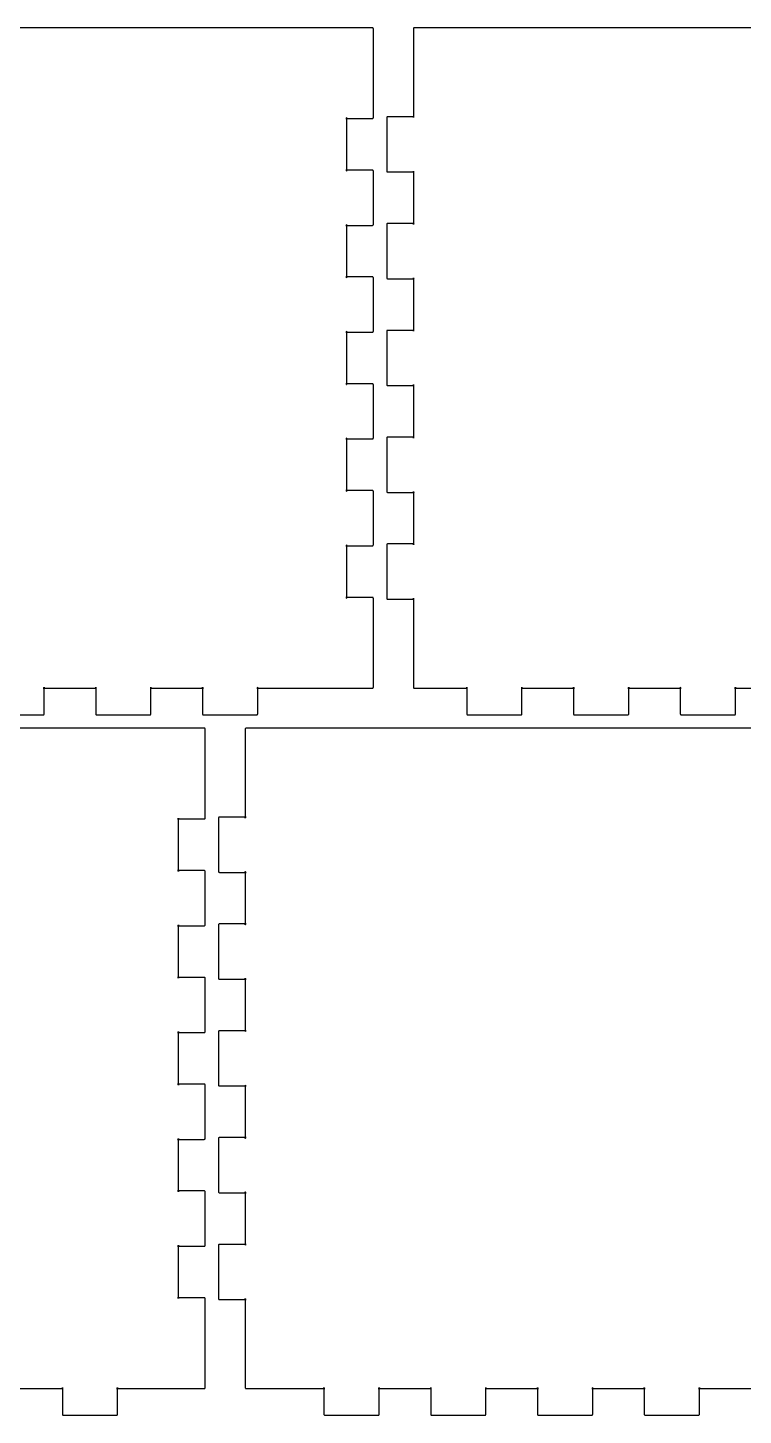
# Model space of a CAD drawing. Extents: x 1 to 406, y -9689 to -9382.
# Drawn here: x 245.5 to 325.9, y -9677.4 to -9521.5 of the extents above; entities that cross this region are included whole.
import ezdxf

# ---------------------------------------------------------------- set-up
doc = ezdxf.new("R2010")
doc.units = 0
doc.layers.get('0').update_dxf_attribs({"linetype": 'CONTINUOUS'})

msp = doc.modelspace()

# ---------------------------------------------------------------- linework, layer by layer
at = {"color": 7}
for points in [[(284.25, -9521.5469), (281.25, -9521.5469), (207.25, -9521.5469), (204.25, -9521.5469)], [(284.35156, -9531.6484), (284.35156, -9521.6484)], [(288.84766, -9521.6484), (288.84766, -9521.6484), (288.84766, -9531.6484)], [(402.94922, -9521.5469), (402.94922, -9521.5469), (288.94922, -9521.5469)], [(281.25, -9531.75), (284.25, -9531.75)], [(281.35156, -9537.6484), (281.35156, -9531.6484)], [(285.84766, -9531.6484), (285.84766, -9537.6484)], [(288.94922, -9531.5469), (285.94922, -9531.5469)], [(284.25, -9537.5469), (281.25, -9537.5469)], [(284.35156, -9543.6484), (284.35156, -9537.6484)], [(285.94922, -9537.75), (288.94922, -9537.75)], [(288.84766, -9537.6484), (288.84766, -9543.6484)], [(281.25, -9543.75), (284.25, -9543.75)], [(281.35156, -9549.6484), (281.35156, -9543.6484)], [(285.84766, -9543.6484), (285.84766, -9549.6484)], [(288.94922, -9543.5469), (285.94922, -9543.5469)], [(284.25, -9549.5469), (281.25, -9549.5469)], [(284.35156, -9555.6484), (284.35156, -9549.6484)], [(285.94922, -9549.75), (288.94922, -9549.75)], [(288.84766, -9549.6484), (288.84766, -9555.6484)], [(281.25, -9555.75), (284.25, -9555.75)], [(281.35156, -9561.6484), (281.35156, -9555.6484)], [(285.84766, -9555.6484), (285.84766, -9561.6484)], [(288.94922, -9555.5469), (285.94922, -9555.5469)], [(284.25, -9561.5469), (281.25, -9561.5469)], [(284.35156, -9567.6484), (284.35156, -9561.6484)], [(285.94922, -9561.75), (288.94922, -9561.75)], [(288.84766, -9561.6484), (288.84766, -9567.6484)], [(281.35156, -9573.6484), (281.35156, -9567.6484)], [(285.84766, -9567.6484), (285.84766, -9573.6484)], [(288.94922, -9567.5469), (285.94922, -9567.5469)], [(281.25, -9567.75), (284.25, -9567.75)], [(284.25, -9573.5469), (281.25, -9573.5469)], [(284.35156, -9579.6484), (284.35156, -9573.6484)], [(285.94922, -9573.75), (288.94922, -9573.75)], [(288.84766, -9573.6484), (288.84766, -9579.6484)], [(281.25, -9579.75), (284.25, -9579.75)], [(281.35156, -9585.6484), (281.35156, -9579.6484)], [(285.84766, -9579.6484), (285.84766, -9585.6484)], [(288.94922, -9579.5469), (285.94922, -9579.5469)], [(284.25, -9585.5469), (281.25, -9585.5469)], [(284.35156, -9595.6484), (284.35156, -9595.6484), (284.35156, -9585.6484)], [(285.94922, -9585.75), (288.94922, -9585.75)], [(288.84766, -9585.6484), (288.84766, -9595.6484)], [(247.25, -9595.75), (253.25, -9595.75)], [(247.35156, -9598.6484), (247.35156, -9595.6484)], [(253.14844, -9595.6484), (253.14844, -9598.6484)], [(259.25, -9595.75), (265.25, -9595.75)], [(259.35156, -9598.6484), (259.35156, -9595.6484)], [(265.14844, -9595.6484), (265.14844, -9598.6484)], [(271.25, -9595.75), (281.25, -9595.75), (284.25, -9595.75)], [(271.35156, -9598.6484), (271.35156, -9595.6484)], [(288.94922, -9595.75), (294.94922, -9595.75)], [(294.84766, -9595.6484), (294.84766, -9598.6484)], [(300.94922, -9595.75), (306.94922, -9595.75)], [(301.05078, -9598.6484), (301.05078, -9595.6484)], [(306.84766, -9595.6484), (306.84766, -9598.6484)], [(312.94922, -9595.75), (318.94922, -9595.75)], [(313.05078, -9598.6484), (313.05078, -9595.6484)], [(318.84766, -9595.6484), (318.84766, -9598.6484)], [(324.94922, -9595.75), (330.94922, -9595.75)], [(325.05078, -9598.6484), (325.05078, -9595.6484)], [(241.25, -9598.75), (247.25, -9598.75)], [(253.25, -9598.75), (259.25, -9598.75)], [(265.25, -9598.75), (271.25, -9598.75)], [(294.94922, -9598.75), (300.94922, -9598.75)], [(306.94922, -9598.75), (312.94922, -9598.75)], [(318.94922, -9598.75), (324.94922, -9598.75)], [(265.35156, -9600.2461), (262.35156, -9600.2461), (194.65234, -9600.2461), (191.65234, -9600.2461)], [(265.45312, -9610.3476), (265.45312, -9600.3476)], [(269.94922, -9600.3476), (269.94922, -9600.3476), (269.94922, -9610.3476)], [(377.75, -9600.2461), (377.75, -9600.2461), (270.05078, -9600.2461)], [(262.35156, -9610.4492), (265.35156, -9610.4492)], [(262.45312, -9616.3476), (262.45312, -9610.3476)], [(266.94922, -9610.3476), (266.94922, -9616.3476)], [(270.05078, -9610.2461), (267.05078, -9610.2461)], [(265.35156, -9616.2461), (262.35156, -9616.2461)], [(265.45312, -9622.3476), (265.45312, -9616.3476)], [(267.05078, -9616.4492), (270.05078, -9616.4492)], [(269.94922, -9616.3476), (269.94922, -9622.3476)], [(270.05078, -9622.2461), (267.05078, -9622.2461)], [(262.35156, -9622.4492), (265.35156, -9622.4492)], [(262.45312, -9628.3476), (262.45312, -9622.3476)], [(266.94922, -9622.3476), (266.94922, -9628.3476)], [(265.35156, -9628.2461), (262.35156, -9628.2461)], [(265.45312, -9634.3476), (265.45312, -9628.3476)], [(267.05078, -9628.4492), (270.05078, -9628.4492)], [(269.94922, -9628.3476), (269.94922, -9634.3476)], [(262.35156, -9634.4492), (265.35156, -9634.4492)], [(262.45312, -9640.3476), (262.45312, -9634.3476)], [(266.94922, -9634.3476), (266.94922, -9640.3476)], [(270.05078, -9634.2461), (267.05078, -9634.2461)], [(265.35156, -9640.2461), (262.35156, -9640.2461)], [(265.45312, -9646.3476), (265.45312, -9640.3476)], [(267.05078, -9640.4492), (270.05078, -9640.4492)], [(269.94922, -9640.3476), (269.94922, -9646.3476)], [(262.35156, -9646.4492), (265.35156, -9646.4492)], [(262.45312, -9652.3476), (262.45312, -9646.3476)], [(266.94922, -9646.3476), (266.94922, -9652.3476)], [(270.05078, -9646.2461), (267.05078, -9646.2461)], [(265.35156, -9652.2461), (262.35156, -9652.2461)], [(265.45312, -9658.3476), (265.45312, -9652.3476)], [(267.05078, -9652.4492), (270.05078, -9652.4492)], [(269.94922, -9652.3476), (269.94922, -9658.3476)], [(262.35156, -9658.4492), (265.35156, -9658.4492)], [(262.45312, -9664.3476), (262.45312, -9658.3476)], [(266.94922, -9658.3476), (266.94922, -9664.3476)], [(270.05078, -9658.2461), (267.05078, -9658.2461)], [(265.35156, -9664.2461), (262.35156, -9664.2461)], [(265.45312, -9674.3476), (265.45312, -9674.3476), (265.45312, -9664.3476)], [(269.94922, -9664.3476), (269.94922, -9674.3476)], [(267.05078, -9664.4492), (270.05078, -9664.4492)], [(243.5, -9674.4492), (249.5, -9674.4492)], [(249.39843, -9674.3476), (249.39843, -9677.3476)], [(255.5, -9674.4492), (262.35156, -9674.4492), (265.35156, -9674.4492)], [(255.60156, -9677.3476), (255.60156, -9674.3476)], [(270.05078, -9674.4492), (278.89844, -9674.4492)], [(278.79687, -9674.3476), (278.79687, -9677.3476)], [(284.89844, -9674.4492), (290.89844, -9674.4492)], [(285, -9677.3476), (285, -9674.3476)], [(290.79687, -9674.3476), (290.79687, -9677.3476)], [(296.89844, -9674.4492), (302.89844, -9674.4492)], [(297, -9677.3476), (297, -9674.3476)], [(302.79687, -9674.3476), (302.79687, -9677.3476)], [(308.89844, -9674.4492), (314.89844, -9674.4492)], [(309, -9677.3476), (309, -9674.3476)], [(314.79687, -9674.3476), (314.79687, -9677.3476)], [(320.89844, -9674.4492), (326.89844, -9674.4492)], [(321, -9677.3476), (321, -9674.3476)], [(249.5, -9677.4492), (255.5, -9677.4492)], [(278.89844, -9677.4492), (284.89844, -9677.4492)], [(290.89844, -9677.4492), (296.89844, -9677.4492)], [(302.89844, -9677.4492), (308.89844, -9677.4492)], [(314.89844, -9677.4492), (320.89844, -9677.4492)]]:
    msp.add_lwpolyline(points, dxfattribs=at)
for points in [[(288.94922, -9595.75)], [(270.05078, -9674.4492)]]:
    msp.add_lwpolyline(points, close=True, dxfattribs=at)
for points, knots in [([(284.35156, -9521.6484), (284.348915, -9521.630811), (284.343684, -9521.59603), (284.303682, -9521.555032), (284.268222, -9521.54966), (284.25, -9521.5469)], [0, 0, 0, 0, 0.052477, 0.103769, 0.15799, 0.15799, 0.15799, 0.15799]), ([(288.94922, -9521.5469), (288.931678, -9521.54956), (288.896933, -9521.554827), (288.855887, -9521.594724), (288.850451, -9521.630189), (288.84766, -9521.6484)], [0, 0, 0, 0, 0.052363, 0.103712, 0.157913, 0.157913, 0.157913, 0.157913]), ([(281.35156, -9531.6484), (281.348913, -9531.665996), (281.34368, -9531.700794), (281.303697, -9531.741843), (281.268224, -9531.747232), (281.25, -9531.75)], [0, 0, 0, 0, 0.052502, 0.103829, 0.158056, 0.158056, 0.158056, 0.158056]), ([(284.25, -9531.75), (284.267543, -9531.74734), (284.302296, -9531.742072), (284.343345, -9531.702131), (284.348772, -9531.666635), (284.35156, -9531.6484)], [0, 0, 0, 0, 0.052364, 0.103731, 0.158, 0.158, 0.158, 0.158]), ([(285.94922, -9531.5469), (285.931678, -9531.54956), (285.896933, -9531.554827), (285.855887, -9531.594724), (285.850451, -9531.630189), (285.84766, -9531.6484)], [0, 0, 0, 0, 0.052363, 0.103712, 0.157913, 0.157913, 0.157913, 0.157913]), ([(288.84766, -9531.6484), (288.850305, -9531.630811), (288.855536, -9531.59603), (288.895538, -9531.555032), (288.930998, -9531.54966), (288.94922, -9531.5469)], [0, 0, 0, 0, 0.052477, 0.103769, 0.15799, 0.15799, 0.15799, 0.15799]), ([(281.25, -9537.5469), (281.267542, -9537.54956), (281.302287, -9537.554827), (281.343333, -9537.594724), (281.348769, -9537.630189), (281.35156, -9537.6484)], [0, 0, 0, 0, 0.052363, 0.103712, 0.157913, 0.157913, 0.157913, 0.157913]), ([(284.35156, -9537.6484), (284.348915, -9537.630811), (284.343684, -9537.59603), (284.303682, -9537.555032), (284.268222, -9537.54966), (284.25, -9537.5469)], [0, 0, 0, 0, 0.052477, 0.103769, 0.15799, 0.15799, 0.15799, 0.15799]), ([(285.84766, -9537.6484), (285.850307, -9537.665996), (285.85554, -9537.700794), (285.895523, -9537.741843), (285.930996, -9537.747232), (285.94922, -9537.75)], [0, 0, 0, 0, 0.052502, 0.103829, 0.158056, 0.158056, 0.158056, 0.158056]), ([(288.94922, -9537.75), (288.931677, -9537.74734), (288.896924, -9537.742072), (288.855875, -9537.702131), (288.850448, -9537.666635), (288.84766, -9537.6484)], [0, 0, 0, 0, 0.052364, 0.103731, 0.158, 0.158, 0.158, 0.158]), ([(281.35156, -9543.6484), (281.348913, -9543.665996), (281.34368, -9543.700794), (281.303697, -9543.741843), (281.268224, -9543.747232), (281.25, -9543.75)], [0, 0, 0, 0, 0.052502, 0.103829, 0.158056, 0.158056, 0.158056, 0.158056]), ([(284.25, -9543.75), (284.267543, -9543.74734), (284.302296, -9543.742072), (284.343345, -9543.702131), (284.348772, -9543.666635), (284.35156, -9543.6484)], [0, 0, 0, 0, 0.052364, 0.103731, 0.158, 0.158, 0.158, 0.158]), ([(285.94922, -9543.5469), (285.931678, -9543.54956), (285.896933, -9543.554827), (285.855887, -9543.594724), (285.850451, -9543.630189), (285.84766, -9543.6484)], [0, 0, 0, 0, 0.052363, 0.103712, 0.157913, 0.157913, 0.157913, 0.157913]), ([(288.84766, -9543.6484), (288.850305, -9543.630811), (288.855536, -9543.59603), (288.895538, -9543.555032), (288.930998, -9543.54966), (288.94922, -9543.5469)], [0, 0, 0, 0, 0.052477, 0.103769, 0.15799, 0.15799, 0.15799, 0.15799]), ([(281.25, -9549.5469), (281.267542, -9549.54956), (281.302287, -9549.554827), (281.343333, -9549.594724), (281.348769, -9549.630189), (281.35156, -9549.6484)], [0, 0, 0, 0, 0.052363, 0.103712, 0.157913, 0.157913, 0.157913, 0.157913]), ([(284.35156, -9549.6484), (284.348915, -9549.630811), (284.343684, -9549.59603), (284.303682, -9549.555032), (284.268222, -9549.54966), (284.25, -9549.5469)], [0, 0, 0, 0, 0.052477, 0.103769, 0.15799, 0.15799, 0.15799, 0.15799]), ([(285.84766, -9549.6484), (285.850307, -9549.665996), (285.85554, -9549.700794), (285.895523, -9549.741843), (285.930996, -9549.747232), (285.94922, -9549.75)], [0, 0, 0, 0, 0.052502, 0.103829, 0.158056, 0.158056, 0.158056, 0.158056]), ([(288.94922, -9549.75), (288.931677, -9549.74734), (288.896924, -9549.742072), (288.855875, -9549.702131), (288.850448, -9549.666635), (288.84766, -9549.6484)], [0, 0, 0, 0, 0.052364, 0.103731, 0.158, 0.158, 0.158, 0.158]), ([(281.35156, -9555.6484), (281.348913, -9555.665996), (281.34368, -9555.700794), (281.303697, -9555.741843), (281.268224, -9555.747232), (281.25, -9555.75)], [0, 0, 0, 0, 0.052502, 0.103829, 0.158056, 0.158056, 0.158056, 0.158056]), ([(284.25, -9555.75), (284.267543, -9555.74734), (284.302296, -9555.742072), (284.343345, -9555.702131), (284.348772, -9555.666635), (284.35156, -9555.6484)], [0, 0, 0, 0, 0.052364, 0.103731, 0.158, 0.158, 0.158, 0.158]), ([(285.94922, -9555.5469), (285.931678, -9555.54956), (285.896933, -9555.554827), (285.855887, -9555.594724), (285.850451, -9555.630189), (285.84766, -9555.6484)], [0, 0, 0, 0, 0.052363, 0.103712, 0.157913, 0.157913, 0.157913, 0.157913]), ([(288.84766, -9555.6484), (288.850305, -9555.630811), (288.855536, -9555.59603), (288.895538, -9555.555032), (288.930998, -9555.54966), (288.94922, -9555.5469)], [0, 0, 0, 0, 0.052477, 0.103769, 0.15799, 0.15799, 0.15799, 0.15799]), ([(281.25, -9561.5469), (281.267542, -9561.54956), (281.302287, -9561.554827), (281.343333, -9561.594724), (281.348769, -9561.630189), (281.35156, -9561.6484)], [0, 0, 0, 0, 0.052363, 0.103712, 0.157913, 0.157913, 0.157913, 0.157913]), ([(284.35156, -9561.6484), (284.348915, -9561.630811), (284.343684, -9561.59603), (284.303682, -9561.555032), (284.268222, -9561.54966), (284.25, -9561.5469)], [0, 0, 0, 0, 0.052477, 0.103769, 0.15799, 0.15799, 0.15799, 0.15799]), ([(285.84766, -9561.6484), (285.850307, -9561.665996), (285.85554, -9561.700794), (285.895523, -9561.741843), (285.930996, -9561.747232), (285.94922, -9561.75)], [0, 0, 0, 0, 0.052502, 0.103829, 0.158056, 0.158056, 0.158056, 0.158056]), ([(288.94922, -9561.75), (288.931677, -9561.74734), (288.896924, -9561.742072), (288.855875, -9561.702131), (288.850448, -9561.666635), (288.84766, -9561.6484)], [0, 0, 0, 0, 0.052364, 0.103731, 0.158, 0.158, 0.158, 0.158]), ([(281.35156, -9567.6484), (281.348913, -9567.665996), (281.34368, -9567.700794), (281.303697, -9567.741843), (281.268224, -9567.747232), (281.25, -9567.75)], [0, 0, 0, 0, 0.052502, 0.103829, 0.158056, 0.158056, 0.158056, 0.158056]), ([(284.25, -9567.75), (284.267543, -9567.74734), (284.302296, -9567.742072), (284.343345, -9567.702131), (284.348772, -9567.666635), (284.35156, -9567.6484)], [0, 0, 0, 0, 0.052364, 0.103731, 0.158, 0.158, 0.158, 0.158]), ([(285.94922, -9567.5469), (285.931678, -9567.54956), (285.896933, -9567.554827), (285.855887, -9567.594724), (285.850451, -9567.630189), (285.84766, -9567.6484)], [0, 0, 0, 0, 0.052363, 0.103712, 0.157913, 0.157913, 0.157913, 0.157913]), ([(288.84766, -9567.6484), (288.850305, -9567.630811), (288.855536, -9567.59603), (288.895538, -9567.555032), (288.930998, -9567.54966), (288.94922, -9567.5469)], [0, 0, 0, 0, 0.052477, 0.103769, 0.15799, 0.15799, 0.15799, 0.15799]), ([(281.25, -9573.5469), (281.267542, -9573.54956), (281.302287, -9573.554827), (281.343333, -9573.594724), (281.348769, -9573.630189), (281.35156, -9573.6484)], [0, 0, 0, 0, 0.052363, 0.103712, 0.157913, 0.157913, 0.157913, 0.157913]), ([(284.35156, -9573.6484), (284.348915, -9573.630811), (284.343684, -9573.59603), (284.303682, -9573.555032), (284.268222, -9573.54966), (284.25, -9573.5469)], [0, 0, 0, 0, 0.052477, 0.103769, 0.15799, 0.15799, 0.15799, 0.15799]), ([(285.84766, -9573.6484), (285.850307, -9573.665996), (285.85554, -9573.700794), (285.895523, -9573.741843), (285.930996, -9573.747232), (285.94922, -9573.75)], [0, 0, 0, 0, 0.052502, 0.103829, 0.158056, 0.158056, 0.158056, 0.158056]), ([(288.94922, -9573.75), (288.931677, -9573.74734), (288.896924, -9573.742072), (288.855875, -9573.702131), (288.850448, -9573.666635), (288.84766, -9573.6484)], [0, 0, 0, 0, 0.052364, 0.103731, 0.158, 0.158, 0.158, 0.158]), ([(281.35156, -9579.6484), (281.348913, -9579.665996), (281.34368, -9579.700794), (281.303697, -9579.741843), (281.268224, -9579.747232), (281.25, -9579.75)], [0, 0, 0, 0, 0.052502, 0.103829, 0.158056, 0.158056, 0.158056, 0.158056]), ([(284.25, -9579.75), (284.267543, -9579.74734), (284.302296, -9579.742072), (284.343345, -9579.702131), (284.348772, -9579.666635), (284.35156, -9579.6484)], [0, 0, 0, 0, 0.052364, 0.103731, 0.158, 0.158, 0.158, 0.158]), ([(285.94922, -9579.5469), (285.931678, -9579.54956), (285.896933, -9579.554827), (285.855887, -9579.594724), (285.850451, -9579.630189), (285.84766, -9579.6484)], [0, 0, 0, 0, 0.052363, 0.103712, 0.157913, 0.157913, 0.157913, 0.157913]), ([(288.84766, -9579.6484), (288.850305, -9579.630811), (288.855536, -9579.59603), (288.895538, -9579.555032), (288.930998, -9579.54966), (288.94922, -9579.5469)], [0, 0, 0, 0, 0.052477, 0.103769, 0.15799, 0.15799, 0.15799, 0.15799]), ([(281.25, -9585.5469), (281.267542, -9585.54956), (281.302287, -9585.554827), (281.343333, -9585.594724), (281.348769, -9585.630189), (281.35156, -9585.6484)], [0, 0, 0, 0, 0.052363, 0.103712, 0.157913, 0.157913, 0.157913, 0.157913]), ([(284.35156, -9585.6484), (284.348915, -9585.630811), (284.343684, -9585.59603), (284.303682, -9585.555032), (284.268222, -9585.54966), (284.25, -9585.5469)], [0, 0, 0, 0, 0.052477, 0.103769, 0.15799, 0.15799, 0.15799, 0.15799]), ([(285.84766, -9585.6484), (285.850307, -9585.665996), (285.85554, -9585.700794), (285.895523, -9585.741843), (285.930996, -9585.747232), (285.94922, -9585.75)], [0, 0, 0, 0, 0.052502, 0.103829, 0.158056, 0.158056, 0.158056, 0.158056]), ([(288.94922, -9585.75), (288.931677, -9585.74734), (288.896924, -9585.742072), (288.855875, -9585.702131), (288.850448, -9585.666635), (288.84766, -9585.6484)], [0, 0, 0, 0, 0.052364, 0.103731, 0.158, 0.158, 0.158, 0.158]), ([(247.35156, -9595.6484), (247.348913, -9595.665996), (247.34368, -9595.700794), (247.303697, -9595.741843), (247.268224, -9595.747232), (247.25, -9595.75)], [0, 0, 0, 0, 0.052502, 0.103829, 0.158056, 0.158056, 0.158056, 0.158056]), ([(253.25, -9595.75), (253.232457, -9595.74734), (253.197704, -9595.742072), (253.156655, -9595.702131), (253.151228, -9595.666635), (253.14844, -9595.6484)], [0, 0, 0, 0, 0.052364, 0.103731, 0.158, 0.158, 0.158, 0.158]), ([(259.35156, -9595.6484), (259.348913, -9595.665996), (259.34368, -9595.700794), (259.303697, -9595.741843), (259.268224, -9595.747232), (259.25, -9595.75)], [0, 0, 0, 0, 0.052502, 0.103829, 0.158056, 0.158056, 0.158056, 0.158056]), ([(265.25, -9595.75), (265.232457, -9595.74734), (265.197704, -9595.742072), (265.156655, -9595.702131), (265.151228, -9595.666635), (265.14844, -9595.6484)], [0, 0, 0, 0, 0.052364, 0.103731, 0.158, 0.158, 0.158, 0.158]), ([(271.35156, -9595.6484), (271.348913, -9595.665996), (271.34368, -9595.700794), (271.303697, -9595.741843), (271.268224, -9595.747232), (271.25, -9595.75)], [0, 0, 0, 0, 0.052502, 0.103829, 0.158056, 0.158056, 0.158056, 0.158056]), ([(284.25, -9595.75), (284.267543, -9595.74734), (284.302296, -9595.742072), (284.343345, -9595.702131), (284.348772, -9595.666635), (284.35156, -9595.6484)], [0, 0, 0, 0, 0.052364, 0.103731, 0.158, 0.158, 0.158, 0.158]), ([(288.84766, -9595.6484), (288.850307, -9595.665996), (288.85554, -9595.700794), (288.895523, -9595.741843), (288.930996, -9595.747232), (288.94922, -9595.75)], [0, 0, 0, 0, 0.052502, 0.103829, 0.158056, 0.158056, 0.158056, 0.158056]), ([(294.94922, -9595.75), (294.931677, -9595.74734), (294.896924, -9595.742072), (294.855875, -9595.702131), (294.850448, -9595.666635), (294.84766, -9595.6484)], [0, 0, 0, 0, 0.052364, 0.103731, 0.158, 0.158, 0.158, 0.158]), ([(301.05078, -9595.6484), (301.048133, -9595.665996), (301.0429, -9595.700794), (301.002917, -9595.741843), (300.967444, -9595.747232), (300.94922, -9595.75)], [0, 0, 0, 0, 0.052502, 0.103829, 0.158056, 0.158056, 0.158056, 0.158056]), ([(306.94922, -9595.75), (306.931677, -9595.74734), (306.896924, -9595.742072), (306.855875, -9595.702131), (306.850448, -9595.666635), (306.84766, -9595.6484)], [0, 0, 0, 0, 0.052364, 0.103731, 0.158, 0.158, 0.158, 0.158]), ([(313.05078, -9595.6484), (313.048133, -9595.665996), (313.0429, -9595.700794), (313.002917, -9595.741843), (312.967444, -9595.747232), (312.94922, -9595.75)], [0, 0, 0, 0, 0.052502, 0.103829, 0.158056, 0.158056, 0.158056, 0.158056]), ([(318.94922, -9595.75), (318.931677, -9595.74734), (318.896924, -9595.742072), (318.855875, -9595.702131), (318.850448, -9595.666635), (318.84766, -9595.6484)], [0, 0, 0, 0, 0.052364, 0.103731, 0.158, 0.158, 0.158, 0.158]), ([(325.05078, -9595.6484), (325.048133, -9595.665996), (325.0429, -9595.700794), (325.002917, -9595.741843), (324.967444, -9595.747232), (324.94922, -9595.75)], [0, 0, 0, 0, 0.052502, 0.103829, 0.158056, 0.158056, 0.158056, 0.158056]), ([(247.25, -9598.75), (247.267543, -9598.74734), (247.302296, -9598.742072), (247.343345, -9598.702131), (247.348772, -9598.666635), (247.35156, -9598.6484)], [0, 0, 0, 0, 0.052364, 0.103731, 0.158, 0.158, 0.158, 0.158]), ([(253.14844, -9598.6484), (253.151087, -9598.665996), (253.15632, -9598.700794), (253.196303, -9598.741843), (253.231776, -9598.747232), (253.25, -9598.75)], [0, 0, 0, 0, 0.052502, 0.103829, 0.158056, 0.158056, 0.158056, 0.158056]), ([(259.25, -9598.75), (259.267543, -9598.74734), (259.302296, -9598.742072), (259.343345, -9598.702131), (259.348772, -9598.666635), (259.35156, -9598.6484)], [0, 0, 0, 0, 0.052364, 0.103731, 0.158, 0.158, 0.158, 0.158]), ([(265.14844, -9598.6484), (265.151087, -9598.665996), (265.15632, -9598.700794), (265.196303, -9598.741843), (265.231776, -9598.747232), (265.25, -9598.75)], [0, 0, 0, 0, 0.052502, 0.103829, 0.158056, 0.158056, 0.158056, 0.158056]), ([(271.25, -9598.75), (271.267543, -9598.74734), (271.302296, -9598.742072), (271.343345, -9598.702131), (271.348772, -9598.666635), (271.35156, -9598.6484)], [0, 0, 0, 0, 0.052364, 0.103731, 0.158, 0.158, 0.158, 0.158]), ([(294.84766, -9598.6484), (294.850307, -9598.665996), (294.85554, -9598.700794), (294.895523, -9598.741843), (294.930996, -9598.747232), (294.94922, -9598.75)], [0, 0, 0, 0, 0.052502, 0.103829, 0.158056, 0.158056, 0.158056, 0.158056]), ([(300.94922, -9598.75), (300.966763, -9598.74734), (301.001516, -9598.742072), (301.042565, -9598.702131), (301.047992, -9598.666635), (301.05078, -9598.6484)], [0, 0, 0, 0, 0.052364, 0.103731, 0.158, 0.158, 0.158, 0.158]), ([(306.84766, -9598.6484), (306.850307, -9598.665996), (306.85554, -9598.700794), (306.895523, -9598.741843), (306.930996, -9598.747232), (306.94922, -9598.75)], [0, 0, 0, 0, 0.052502, 0.103829, 0.158056, 0.158056, 0.158056, 0.158056]), ([(312.94922, -9598.75), (312.966763, -9598.74734), (313.001516, -9598.742072), (313.042565, -9598.702131), (313.047992, -9598.666635), (313.05078, -9598.6484)], [0, 0, 0, 0, 0.052364, 0.103731, 0.158, 0.158, 0.158, 0.158]), ([(318.84766, -9598.6484), (318.850307, -9598.665996), (318.85554, -9598.700794), (318.895523, -9598.741843), (318.930996, -9598.747232), (318.94922, -9598.75)], [0, 0, 0, 0, 0.052502, 0.103829, 0.158056, 0.158056, 0.158056, 0.158056]), ([(324.94922, -9598.75), (324.966763, -9598.74734), (325.001516, -9598.742072), (325.042565, -9598.702131), (325.047992, -9598.666635), (325.05078, -9598.6484)], [0, 0, 0, 0, 0.052364, 0.103731, 0.158, 0.158, 0.158, 0.158]), ([(265.45312, -9600.3476), (265.450475, -9600.330011), (265.445244, -9600.29523), (265.405242, -9600.254232), (265.369782, -9600.24886), (265.35156, -9600.2461)], [0, 0, 0, 0, 0.052477, 0.103769, 0.15799, 0.15799, 0.15799, 0.15799]), ([(270.05078, -9600.2461), (270.033238, -9600.24876), (269.998493, -9600.254027), (269.957447, -9600.293924), (269.952011, -9600.329389), (269.94922, -9600.3476)], [0, 0, 0, 0, 0.052363, 0.103712, 0.157913, 0.157913, 0.157913, 0.157913]), ([(262.45312, -9610.3476), (262.450473, -9610.365196), (262.44524, -9610.399994), (262.405257, -9610.441043), (262.369784, -9610.446432), (262.35156, -9610.4492)], [0, 0, 0, 0, 0.052502, 0.103829, 0.158056, 0.158056, 0.158056, 0.158056]), ([(265.35156, -9610.4492), (265.369103, -9610.44654), (265.403856, -9610.441272), (265.444905, -9610.401331), (265.450332, -9610.365835), (265.45312, -9610.3476)], [0, 0, 0, 0, 0.052364, 0.103731, 0.158, 0.158, 0.158, 0.158]), ([(267.05078, -9610.2461), (267.033238, -9610.24876), (266.998493, -9610.254027), (266.957447, -9610.293924), (266.952011, -9610.329389), (266.94922, -9610.3476)], [0, 0, 0, 0, 0.052363, 0.103712, 0.157913, 0.157913, 0.157913, 0.157913]), ([(269.94922, -9610.3476), (269.951865, -9610.330011), (269.957096, -9610.29523), (269.997098, -9610.254232), (270.032558, -9610.24886), (270.05078, -9610.2461)], [0, 0, 0, 0, 0.052477, 0.103769, 0.15799, 0.15799, 0.15799, 0.15799]), ([(262.35156, -9616.2461), (262.369102, -9616.24876), (262.403847, -9616.254027), (262.444893, -9616.293924), (262.450329, -9616.329389), (262.45312, -9616.3476)], [0, 0, 0, 0, 0.052363, 0.103712, 0.157913, 0.157913, 0.157913, 0.157913]), ([(265.45312, -9616.3476), (265.450475, -9616.330011), (265.445244, -9616.29523), (265.405242, -9616.254232), (265.369782, -9616.24886), (265.35156, -9616.2461)], [0, 0, 0, 0, 0.052477, 0.103769, 0.15799, 0.15799, 0.15799, 0.15799]), ([(266.94922, -9616.3476), (266.951867, -9616.365196), (266.9571, -9616.399994), (266.997083, -9616.441043), (267.032556, -9616.446432), (267.05078, -9616.4492)], [0, 0, 0, 0, 0.052502, 0.103829, 0.158056, 0.158056, 0.158056, 0.158056]), ([(270.05078, -9616.4492), (270.033237, -9616.44654), (269.998484, -9616.441272), (269.957435, -9616.401331), (269.952008, -9616.365835), (269.94922, -9616.3476)], [0, 0, 0, 0, 0.052364, 0.103731, 0.158, 0.158, 0.158, 0.158]), ([(267.05078, -9622.2461), (267.033238, -9622.24876), (266.998493, -9622.254027), (266.957447, -9622.293924), (266.952011, -9622.329389), (266.94922, -9622.3476)], [0, 0, 0, 0, 0.052363, 0.103712, 0.157913, 0.157913, 0.157913, 0.157913]), ([(269.94922, -9622.3476), (269.951865, -9622.330011), (269.957096, -9622.29523), (269.997098, -9622.254232), (270.032558, -9622.24886), (270.05078, -9622.2461)], [0, 0, 0, 0, 0.052477, 0.103769, 0.15799, 0.15799, 0.15799, 0.15799]), ([(262.45312, -9622.3476), (262.450473, -9622.365196), (262.44524, -9622.399994), (262.405257, -9622.441043), (262.369784, -9622.446432), (262.35156, -9622.4492)], [0, 0, 0, 0, 0.052502, 0.103829, 0.158056, 0.158056, 0.158056, 0.158056]), ([(265.35156, -9622.4492), (265.369103, -9622.44654), (265.403856, -9622.441272), (265.444905, -9622.401331), (265.450332, -9622.365835), (265.45312, -9622.3476)], [0, 0, 0, 0, 0.052364, 0.103731, 0.158, 0.158, 0.158, 0.158]), ([(262.35156, -9628.2461), (262.369102, -9628.24876), (262.403847, -9628.254027), (262.444893, -9628.293924), (262.450329, -9628.329389), (262.45312, -9628.3476)], [0, 0, 0, 0, 0.052363, 0.103712, 0.157913, 0.157913, 0.157913, 0.157913]), ([(265.45312, -9628.3476), (265.450475, -9628.330011), (265.445244, -9628.29523), (265.405242, -9628.254232), (265.369782, -9628.24886), (265.35156, -9628.2461)], [0, 0, 0, 0, 0.052477, 0.103769, 0.15799, 0.15799, 0.15799, 0.15799]), ([(266.94922, -9628.3476), (266.951867, -9628.365196), (266.9571, -9628.399994), (266.997083, -9628.441043), (267.032556, -9628.446432), (267.05078, -9628.4492)], [0, 0, 0, 0, 0.052502, 0.103829, 0.158056, 0.158056, 0.158056, 0.158056]), ([(270.05078, -9628.4492), (270.033237, -9628.44654), (269.998484, -9628.441272), (269.957435, -9628.401331), (269.952008, -9628.365835), (269.94922, -9628.3476)], [0, 0, 0, 0, 0.052364, 0.103731, 0.158, 0.158, 0.158, 0.158]), ([(262.45312, -9634.3476), (262.450473, -9634.365196), (262.44524, -9634.399994), (262.405257, -9634.441043), (262.369784, -9634.446432), (262.35156, -9634.4492)], [0, 0, 0, 0, 0.052502, 0.103829, 0.158056, 0.158056, 0.158056, 0.158056]), ([(265.35156, -9634.4492), (265.369103, -9634.44654), (265.403856, -9634.441272), (265.444905, -9634.401331), (265.450332, -9634.365835), (265.45312, -9634.3476)], [0, 0, 0, 0, 0.052364, 0.103731, 0.158, 0.158, 0.158, 0.158]), ([(267.05078, -9634.2461), (267.033238, -9634.24876), (266.998493, -9634.254027), (266.957447, -9634.293924), (266.952011, -9634.329389), (266.94922, -9634.3476)], [0, 0, 0, 0, 0.052363, 0.103712, 0.157913, 0.157913, 0.157913, 0.157913]), ([(269.94922, -9634.3476), (269.951865, -9634.330011), (269.957096, -9634.29523), (269.997098, -9634.254232), (270.032558, -9634.24886), (270.05078, -9634.2461)], [0, 0, 0, 0, 0.052477, 0.103769, 0.15799, 0.15799, 0.15799, 0.15799]), ([(262.35156, -9640.2461), (262.369102, -9640.24876), (262.403847, -9640.254027), (262.444893, -9640.293924), (262.450329, -9640.329389), (262.45312, -9640.3476)], [0, 0, 0, 0, 0.052363, 0.103712, 0.157913, 0.157913, 0.157913, 0.157913]), ([(265.45312, -9640.3476), (265.450475, -9640.330011), (265.445244, -9640.29523), (265.405242, -9640.254232), (265.369782, -9640.24886), (265.35156, -9640.2461)], [0, 0, 0, 0, 0.052477, 0.103769, 0.15799, 0.15799, 0.15799, 0.15799]), ([(266.94922, -9640.3476), (266.951867, -9640.365196), (266.9571, -9640.399994), (266.997083, -9640.441043), (267.032556, -9640.446432), (267.05078, -9640.4492)], [0, 0, 0, 0, 0.052502, 0.103829, 0.158056, 0.158056, 0.158056, 0.158056]), ([(270.05078, -9640.4492), (270.033237, -9640.44654), (269.998484, -9640.441272), (269.957435, -9640.401331), (269.952008, -9640.365835), (269.94922, -9640.3476)], [0, 0, 0, 0, 0.052364, 0.103731, 0.158, 0.158, 0.158, 0.158]), ([(262.45312, -9646.3476), (262.450473, -9646.365196), (262.44524, -9646.399994), (262.405257, -9646.441043), (262.369784, -9646.446432), (262.35156, -9646.4492)], [0, 0, 0, 0, 0.052502, 0.103829, 0.158056, 0.158056, 0.158056, 0.158056]), ([(265.35156, -9646.4492), (265.369103, -9646.44654), (265.403856, -9646.441272), (265.444905, -9646.401331), (265.450332, -9646.365835), (265.45312, -9646.3476)], [0, 0, 0, 0, 0.052364, 0.103731, 0.158, 0.158, 0.158, 0.158]), ([(267.05078, -9646.2461), (267.033238, -9646.24876), (266.998493, -9646.254027), (266.957447, -9646.293924), (266.952011, -9646.329389), (266.94922, -9646.3476)], [0, 0, 0, 0, 0.052363, 0.103712, 0.157913, 0.157913, 0.157913, 0.157913]), ([(269.94922, -9646.3476), (269.951865, -9646.330011), (269.957096, -9646.29523), (269.997098, -9646.254232), (270.032558, -9646.24886), (270.05078, -9646.2461)], [0, 0, 0, 0, 0.052477, 0.103769, 0.15799, 0.15799, 0.15799, 0.15799]), ([(262.35156, -9652.2461), (262.369102, -9652.24876), (262.403847, -9652.254027), (262.444893, -9652.293924), (262.450329, -9652.329389), (262.45312, -9652.3476)], [0, 0, 0, 0, 0.052363, 0.103712, 0.157913, 0.157913, 0.157913, 0.157913]), ([(265.45312, -9652.3476), (265.450475, -9652.330011), (265.445244, -9652.29523), (265.405242, -9652.254232), (265.369782, -9652.24886), (265.35156, -9652.2461)], [0, 0, 0, 0, 0.052477, 0.103769, 0.15799, 0.15799, 0.15799, 0.15799]), ([(266.94922, -9652.3476), (266.951867, -9652.365196), (266.9571, -9652.399994), (266.997083, -9652.441043), (267.032556, -9652.446432), (267.05078, -9652.4492)], [0, 0, 0, 0, 0.052502, 0.103829, 0.158056, 0.158056, 0.158056, 0.158056]), ([(270.05078, -9652.4492), (270.033237, -9652.44654), (269.998484, -9652.441272), (269.957435, -9652.401331), (269.952008, -9652.365835), (269.94922, -9652.3476)], [0, 0, 0, 0, 0.052364, 0.103731, 0.158, 0.158, 0.158, 0.158]), ([(262.45312, -9658.3476), (262.450473, -9658.365196), (262.44524, -9658.399994), (262.405257, -9658.441043), (262.369784, -9658.446432), (262.35156, -9658.4492)], [0, 0, 0, 0, 0.052502, 0.103829, 0.158056, 0.158056, 0.158056, 0.158056]), ([(265.35156, -9658.4492), (265.369103, -9658.44654), (265.403856, -9658.441272), (265.444905, -9658.401331), (265.450332, -9658.365835), (265.45312, -9658.3476)], [0, 0, 0, 0, 0.052364, 0.103731, 0.158, 0.158, 0.158, 0.158]), ([(267.05078, -9658.2461), (267.033238, -9658.24876), (266.998493, -9658.254027), (266.957447, -9658.293924), (266.952011, -9658.329389), (266.94922, -9658.3476)], [0, 0, 0, 0, 0.052363, 0.103712, 0.157913, 0.157913, 0.157913, 0.157913]), ([(269.94922, -9658.3476), (269.951865, -9658.330011), (269.957096, -9658.29523), (269.997098, -9658.254232), (270.032558, -9658.24886), (270.05078, -9658.2461)], [0, 0, 0, 0, 0.052477, 0.103769, 0.15799, 0.15799, 0.15799, 0.15799]), ([(262.35156, -9664.2461), (262.369102, -9664.24876), (262.403847, -9664.254027), (262.444893, -9664.293924), (262.450329, -9664.329389), (262.45312, -9664.3476)], [0, 0, 0, 0, 0.052363, 0.103712, 0.157913, 0.157913, 0.157913, 0.157913]), ([(265.45312, -9664.3476), (265.450475, -9664.330011), (265.445244, -9664.29523), (265.405242, -9664.254232), (265.369782, -9664.24886), (265.35156, -9664.2461)], [0, 0, 0, 0, 0.052477, 0.103769, 0.15799, 0.15799, 0.15799, 0.15799]), ([(266.94922, -9664.3476), (266.951867, -9664.365196), (266.9571, -9664.399994), (266.997083, -9664.441043), (267.032556, -9664.446432), (267.05078, -9664.4492)], [0, 0, 0, 0, 0.052502, 0.103829, 0.158056, 0.158056, 0.158056, 0.158056]), ([(270.05078, -9664.4492), (270.033237, -9664.44654), (269.998484, -9664.441272), (269.957435, -9664.401331), (269.952008, -9664.365835), (269.94922, -9664.3476)], [0, 0, 0, 0, 0.052364, 0.103731, 0.158, 0.158, 0.158, 0.158]), ([(249.5, -9674.4492), (249.482456, -9674.44654), (249.447701, -9674.441271), (249.406647, -9674.401332), (249.401219, -9674.365836), (249.39843, -9674.3476)], [0, 0, 0, 0, 0.052366, 0.103737, 0.158007, 0.158007, 0.158007, 0.158007]), ([(255.60156, -9674.3476), (255.598913, -9674.365196), (255.59368, -9674.399994), (255.553697, -9674.441043), (255.518224, -9674.446432), (255.5, -9674.4492)], [0, 0, 0, 0, 0.052502, 0.103829, 0.158056, 0.158056, 0.158056, 0.158056]), ([(265.35156, -9674.4492), (265.369103, -9674.44654), (265.403856, -9674.441272), (265.444905, -9674.401331), (265.450332, -9674.365835), (265.45312, -9674.3476)], [0, 0, 0, 0, 0.052364, 0.103731, 0.158, 0.158, 0.158, 0.158]), ([(269.94922, -9674.3476), (269.951867, -9674.365196), (269.9571, -9674.399994), (269.997083, -9674.441043), (270.032556, -9674.446432), (270.05078, -9674.4492)], [0, 0, 0, 0, 0.052502, 0.103829, 0.158056, 0.158056, 0.158056, 0.158056]), ([(278.89844, -9674.4492), (278.880896, -9674.44654), (278.846141, -9674.441271), (278.805087, -9674.401332), (278.799659, -9674.365836), (278.79687, -9674.3476)], [0, 0, 0, 0, 0.052366, 0.103737, 0.158007, 0.158007, 0.158007, 0.158007]), ([(285, -9674.3476), (284.997353, -9674.365196), (284.99212, -9674.399994), (284.952137, -9674.441043), (284.916664, -9674.446432), (284.89844, -9674.4492)], [0, 0, 0, 0, 0.052502, 0.103829, 0.158056, 0.158056, 0.158056, 0.158056]), ([(290.89844, -9674.4492), (290.880896, -9674.44654), (290.846141, -9674.441271), (290.805087, -9674.401332), (290.799659, -9674.365836), (290.79687, -9674.3476)], [0, 0, 0, 0, 0.052366, 0.103737, 0.158007, 0.158007, 0.158007, 0.158007]), ([(297, -9674.3476), (296.997353, -9674.365196), (296.99212, -9674.399994), (296.952137, -9674.441043), (296.916664, -9674.446432), (296.89844, -9674.4492)], [0, 0, 0, 0, 0.052502, 0.103829, 0.158056, 0.158056, 0.158056, 0.158056]), ([(302.89844, -9674.4492), (302.880896, -9674.44654), (302.846141, -9674.441271), (302.805087, -9674.401332), (302.799659, -9674.365836), (302.79687, -9674.3476)], [0, 0, 0, 0, 0.052366, 0.103737, 0.158007, 0.158007, 0.158007, 0.158007]), ([(309, -9674.3476), (308.997353, -9674.365196), (308.99212, -9674.399994), (308.952137, -9674.441043), (308.916664, -9674.446432), (308.89844, -9674.4492)], [0, 0, 0, 0, 0.052502, 0.103829, 0.158056, 0.158056, 0.158056, 0.158056]), ([(314.89844, -9674.4492), (314.880896, -9674.44654), (314.846141, -9674.441271), (314.805087, -9674.401332), (314.799659, -9674.365836), (314.79687, -9674.3476)], [0, 0, 0, 0, 0.052366, 0.103737, 0.158007, 0.158007, 0.158007, 0.158007]), ([(321, -9674.3476), (320.997353, -9674.365196), (320.99212, -9674.399994), (320.952137, -9674.441043), (320.916664, -9674.446432), (320.89844, -9674.4492)], [0, 0, 0, 0, 0.052502, 0.103829, 0.158056, 0.158056, 0.158056, 0.158056]), ([(249.39843, -9677.3476), (249.401077, -9677.365196), (249.40631, -9677.399995), (249.446297, -9677.441044), (249.481774, -9677.446432), (249.5, -9677.4492)], [0, 0, 0, 0, 0.052502, 0.103831, 0.158065, 0.158065, 0.158065, 0.158065]), ([(255.5, -9677.4492), (255.517543, -9677.44654), (255.552296, -9677.441272), (255.593345, -9677.401331), (255.598772, -9677.365835), (255.60156, -9677.3476)], [0, 0, 0, 0, 0.052364, 0.103731, 0.158, 0.158, 0.158, 0.158]), ([(278.79687, -9677.3476), (278.799517, -9677.365196), (278.80475, -9677.399995), (278.844737, -9677.441044), (278.880214, -9677.446432), (278.89844, -9677.4492)], [0, 0, 0, 0, 0.052502, 0.103831, 0.158065, 0.158065, 0.158065, 0.158065]), ([(284.89844, -9677.4492), (284.915983, -9677.44654), (284.950736, -9677.441272), (284.991785, -9677.401331), (284.997212, -9677.365835), (285, -9677.3476)], [0, 0, 0, 0, 0.052364, 0.103731, 0.158, 0.158, 0.158, 0.158]), ([(290.79687, -9677.3476), (290.799517, -9677.365196), (290.80475, -9677.399995), (290.844737, -9677.441044), (290.880214, -9677.446432), (290.89844, -9677.4492)], [0, 0, 0, 0, 0.052502, 0.103831, 0.158065, 0.158065, 0.158065, 0.158065]), ([(296.89844, -9677.4492), (296.915983, -9677.44654), (296.950736, -9677.441272), (296.991785, -9677.401331), (296.997212, -9677.365835), (297, -9677.3476)], [0, 0, 0, 0, 0.052364, 0.103731, 0.158, 0.158, 0.158, 0.158]), ([(302.79687, -9677.3476), (302.799517, -9677.365196), (302.80475, -9677.399995), (302.844737, -9677.441044), (302.880214, -9677.446432), (302.89844, -9677.4492)], [0, 0, 0, 0, 0.052502, 0.103831, 0.158065, 0.158065, 0.158065, 0.158065]), ([(308.89844, -9677.4492), (308.915983, -9677.44654), (308.950736, -9677.441272), (308.991785, -9677.401331), (308.997212, -9677.365835), (309, -9677.3476)], [0, 0, 0, 0, 0.052364, 0.103731, 0.158, 0.158, 0.158, 0.158]), ([(314.79687, -9677.3476), (314.799517, -9677.365196), (314.80475, -9677.399995), (314.844737, -9677.441044), (314.880214, -9677.446432), (314.89844, -9677.4492)], [0, 0, 0, 0, 0.052502, 0.103831, 0.158065, 0.158065, 0.158065, 0.158065]), ([(320.89844, -9677.4492), (320.915983, -9677.44654), (320.950736, -9677.441272), (320.991785, -9677.401331), (320.997212, -9677.365835), (321, -9677.3476)], [0, 0, 0, 0, 0.052364, 0.103731, 0.158, 0.158, 0.158, 0.158])]:
    msp.add_open_spline(points, degree=3, knots=knots, dxfattribs=at)

doc.saveas('drawing.dxf')
